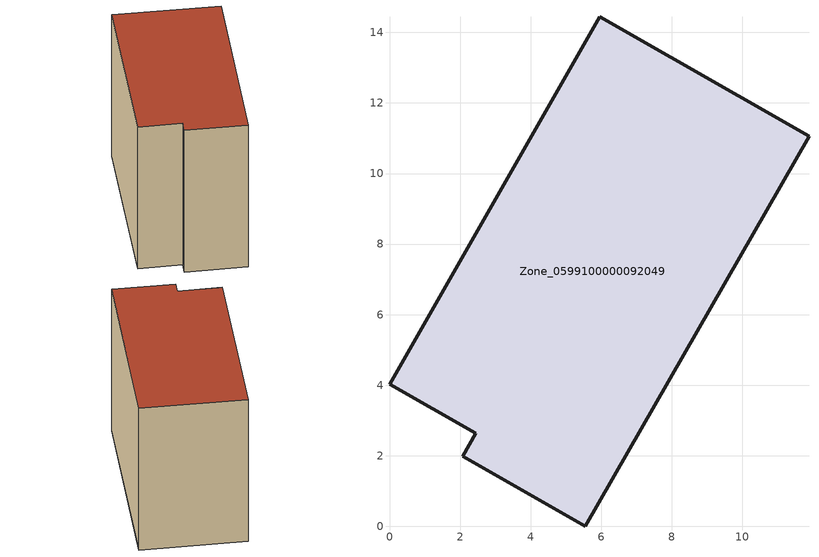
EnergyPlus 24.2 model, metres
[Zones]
Zone_0599100000092049
 floor ground (C_G): 2.08,1.98 2.45,2.63 0,4.03 5.96,14.45 11.89,11.06 5.55,0 z0
 wall outside (C_F): 2.45,2.63 2.08,1.98 5.55,0 11.89,11.06 5.96,14.45 0,4.03 2.45,2.63 z0:10.77
 roof outside (C_R): 5.96,14.45 0,4.03 2.45,2.63 2.08,1.98 5.55,0 11.89,11.06 z10.77
[BUILDING]
Pand.0599100000092049: North Axis=0; Terrain=City; Loads Convergence Tolerance Value=0.04; Temperature Convergence Tolerance Value=0.4; Solar Distribution=FullExterior; Maximum Number of Warmup Days=25; Minimum Number of Warmup Days=1
[Site:Location]
Rotterdam.The.Hague.AP_ZH_NLD Design_Conditions: Latitude=51.96; Longitude=4.45; Time Zone=1; Elevation=-4.5
[SITE:GROUNDTEMPERATURE:BUILDINGSURFACE]
18, 18, 18, 18, 18, 18, 18, 18, 18, 18, 18, 18
[MATERIAL] Thermal Absorptance=0.9; Solar Absorptance=0.7; Visible Absorptance=0.7
Name | Roughness | Thickness | Conductivity | Density | Specific Heat
G.TI.1946 | MediumSmooth | 0.15 | 1 | 540 | 1210
F.TI.1946 | Rough | 0.3 | 0.857143 | 1920 | 840
R.TI.1946 | MediumRough | 0.2 | 0.1 | 1500 | 1000
[CONSTRUCTION]
C_G: G.TI.1946
C_F: F.TI.1946
C_R: R.TI.1946
[ZONE]
Zone_0599100000092049: Type=1; Multiplier=1; Ceiling Height=Autocalculate; Volume=Autocalculate; Floor Area=autocalculate; Part of Total Floor Area=Yes
[ZONEINFILTRATION:DESIGNFLOWRATE]
Infil_Zone_0599100000092049: Zone or ZoneList or Space or SpaceList=Zone_0599100000092049; Schedule=AlwaysOn; Design Flow Rate Calculation Method=Flow/Area; Flow Rate per Floor Area=0.003; Constant Term Coefficient=1; Temperature Term Coefficient=0; Velocity Term Coefficient=0; Velocity Squared Term Coefficient=0
[HVACTEMPLATE:ZONE:IDEALLOADSAIRSYSTEM]
Zone_0599100000092049: Maximum Heating Supply Air Temperature=50; Minimum Cooling Supply Air Temperature=13; Maximum Heating Supply Air Humidity Ratio=0.0156; Minimum Cooling Supply Air Humidity Ratio=0.0077; Heating Limit=NoLimit; Cooling Limit=NoLimit; Dehumidification Control Type=ConstantSensibleHeatRatio; Cooling Sensible Heat Ratio=0.7; Dehumidification Setpoint=60; Humidification Control Type=None; Humidification Setpoint=30; Outdoor Air Method=None; Outdoor Air Flow Rate per Person=0.00944; Outdoor Air Flow Rate per Zone Floor Area=0; Outdoor Air Flow Rate per Zone=0; Demand Controlled Ventilation Type=None; Outdoor Air Economizer Type=NoEconomizer; Heat Recovery Type=None; Sensible Heat Recovery Effectiveness=0.7; Latent Heat Recovery Effectiveness=0.65
[ZONECONTROL:THERMOSTAT]
ThermostatControl_Zone_0599100000092049: Zone or ZoneList=Zone_0599100000092049; Control Type Schedule=DualSetpointControlType; Control 1=Thermostat_Zone_0599100000092049; Temperature Difference Between Cutout And Setpoint=0
[THERMOSTATSETPOINT:DUALSETPOINT]
Thermostat_Zone_0599100000092049: Heating Setpoint Temperature Schedule=HeatingSetpoint_Zone_0599100000092049; Cooling Setpoint Temperature Schedule=CoolingSetpoint_Zone_0599100000092049
[SCHEDULE:COMPACT]
HeatingSetpoint_Zone_0599100000092049: Through: 12/31, For: AllDays, Until: 24:00, 21
CoolingSetpoint_Zone_0599100000092049: Through: 12/31, For: AllDays, Until: 24:00, 24
DualSetpointControlType: Through: 12/31, For: AllDays, Until: 24:00, 4
AlwaysOn: Through: 12/31, For: AllDays, Until: 24:00, 1
